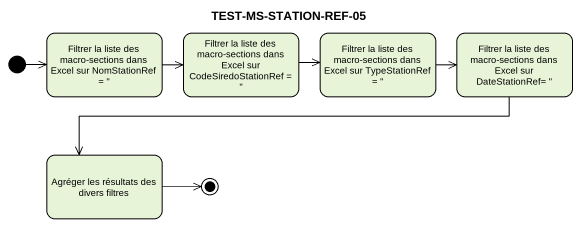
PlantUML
@startuml
title TEST-MS-STATION-REF-05
hide empty description
state "Filtrer la liste des macro-sections dans Excel sur NomStationRef = ''" as Filtrer_la_liste_des_macro
state "Filtrer la liste des macro-sections dans Excel sur CodeSiredoStationRef = ''" as Filtrer_la_liste_des_macro_2
state "Filtrer la liste des macro-sections dans Excel sur TypeStationRef = ''" as Filtrer_la_liste_des_macro_3
state "Filtrer la liste des macro-sections dans Excel sur DateStationRef= ''" as Filtrer_la_liste_des_macro_4
state "Agréger les résultats des divers filtres" as Agréger_les_résultats_des
[*] -right-> Filtrer_la_liste_des_macro
Filtrer_la_liste_des_macro -right-> Filtrer_la_liste_des_macro_2
Filtrer_la_liste_des_macro_2 -right-> Filtrer_la_liste_des_macro_3
Filtrer_la_liste_des_macro_3 -right-> Filtrer_la_liste_des_macro_4
Filtrer_la_liste_des_macro_4 -left-> Agréger_les_résultats_des
Agréger_les_résultats_des -right-> [*]
@enduml
